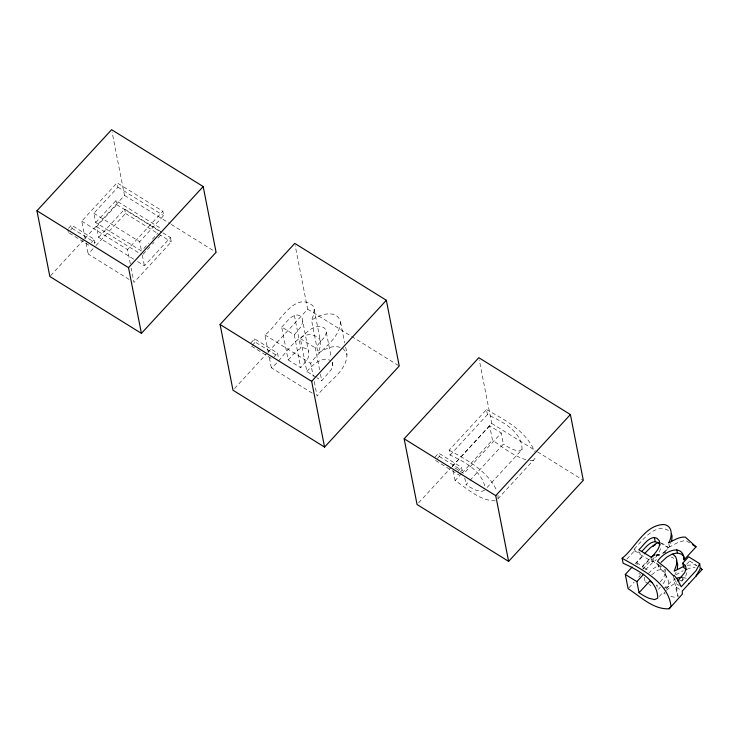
<?xml version="1.0" encoding="UTF-8"?>
<svg xmlns="http://www.w3.org/2000/svg" width="739" height="739" viewBox="0 0 739 739"><rect width="100%" height="100%" fill="white"/><g stroke="black" fill="none" stroke-linecap="round" stroke-linejoin="round"><path stroke-width="0.55" stroke-dasharray="3.69 2.77" d="M340.134 347.404C332.411 344.679 324.56 349.464 318.019 353.15L311.572 320.292C319.146 314.149 337.427 308.828 340.568 322.075C339.58 340.023 319.516 349.63 310.666 363.302L313.244 376.447M345.51 347.265C353.316 368.576 326.481 381.546 317.114 396.169L314.103 380.825M268.322 352.401L264.885 334.869C277.005 327.395 293.799 289.549 312.985 305.872L314.195 309.336L313.789 314.038L311.572 320.292M314.195 309.336L320.643 342.203L320.236 346.896L318.019 353.15M487.056 487.518L522.057 449.515C522.279 431.484 501.809 421.212 487.444 414.57L486.474 409.618L449.136 450.153L450.116 455.113C464.637 461.644 482.428 471.122 485.218 488.331M666.144 588.992L668.435 586.498C670.181 578.785 663.557 571.884 658.578 566.795L658.153 564.651M316.144 377.269L306.833 371.486L300.385 338.619C305.54 332.984 311.424 326.804 319.507 326.213L323.636 327.405L325.742 329.585L326.361 332.587L324.975 336.541L315.294 347.875L319.59 369.786M332.162 362.165L332.799 365.454L331.423 369.408L321.742 380.742L317.077 377.851M686.9 572.753L685.524 576.706L679.4 584.17M689.663 542.869L686.004 540.597L684.379 540.588L677.7 542.583L669.488 547.036L670.966 542.869M660.592 548.634L658.92 553.317L652.204 561.575L639.697 554.213L639.263 551.978M675.4 574.258L676.148 572.226M660.26 581.935L663.668 577.473L665.349 572.91L664.915 569.279L666.208 577.261L664.509 581.796L662.467 584.457M497.744 498.991L533.521 460.138L535.369 457.783L535.341 455.677M68.478 228.36L71.471 225.118L94.361 239.334L95.008 242.623L92.015 245.865M70.621 230.023L72.108 228.406L71.471 225.118M85.17 238.679L81.733 221.155L117.048 182.81L162.829 211.234L163.688 215.612L139.68 241.69L141.306 249.958M141.5 250.992L95.719 222.559L93.89 213.257L117.907 187.179L117.048 182.81M95.719 222.559L115.986 200.546L161.776 228.979M50.621 275.656L84.07 239.344M84.846 238.494L124.512 195.419L112.06 131.921M133.694 259.149L98.62 237.367L96.523 226.67L116.79 204.657L115.986 200.546M91.368 242.577L94.361 239.334M98.62 237.367L124.66 209.1L161.675 232.083M129.094 279.425L88.181 254.013L95.183 246.41M95.959 245.57L125.519 213.479L124.66 209.1M130.313 263.823L127.524 249.579L162.829 211.234M143.846 248.452L148.521 243.371M152.419 239.14L157.878 233.21M143.089 254.253L151.671 244.942M152.446 244.092L154.008 242.401M157.906 238.161L161.804 233.93M137.593 261.569L144.41 265.8L170.441 237.533L162.654 232.693M170.441 237.533L171.3 241.902L133.971 282.446L131.172 268.202M250.881 342.896L254.613 338.841L277.504 353.057L278.15 356.337L255.26 342.129L254.613 338.841M252.267 345.372L255.26 342.129M281.698 327.017C286.418 322.638 290.307 315.581 297.281 314.943L299.979 315.876L302.269 318.417L309.151 354.914L307.461 359.477L300.736 367.699L288.145 359.884L281.698 327.017L294.288 334.832L300.736 367.699M234.549 388.529L267.213 353.057M267.989 352.217L307.664 309.142L295.203 245.644M273.772 357.103L277.504 353.057M294.288 334.832L301.013 326.61L302.704 322.047L302.269 318.417M312.246 393.139L271.333 367.736C283.453 360.253 300.246 322.407 319.433 338.739L320.643 342.203M288.145 359.884C292.866 355.505 296.755 348.448 303.729 347.81L306.426 348.734L308.717 351.274M306.833 371.486C311.987 365.851 317.872 359.671 325.954 359.08L330.084 360.272M434.938 457.182L438.68 453.127L461.57 467.344L462.217 470.632L458.485 474.678L435.585 460.471L439.317 456.416L438.68 453.127M450.116 455.113L487.444 414.57M418.607 502.825L451.28 467.344M452.056 466.503L491.721 423.429L479.269 359.93M489.652 425.803L452.314 466.346L463.889 473.523L501.218 432.989L489.652 425.803L492.442 440.038C503.13 447.668 513.827 456.203 526.602 459.926M457.838 471.399L461.57 467.344M495.269 500.82C479.842 500.903 467.417 488.608 455.113 480.581L461.33 473.828M462.106 472.978L492.442 440.038M484.719 490.059L481.671 491.518L476.156 490.262A32.424 12.129 42.6 0 1 466.06 484.627L469.173 481.255M469.949 480.405L503.398 444.084L501.218 432.989M626.875 559.109L634.404 550.934L634.099 549.354C642.2 540.468 656.805 520.736 670.208 531.812M639.697 554.213L640.186 553.132L634.099 549.354M635.161 563.737L642.736 555.506M637.147 564.901L636.732 562.758L643.604 555.294M643.244 568.688L642.819 566.545L650.459 558.702M642.644 569.316C649.267 562.518 655.752 553.585 665.904 552.486M628.861 587.847L634.164 582.092M638.708 577.15L640.223 575.505M645.526 569.751L653.193 562.01L656.5 559.589M663.022 553.225L668.453 547.331L661.701 543.137M664.694 552.144L668.564 547.932L668.453 547.331M658.578 566.795L659.16 566.157L652.87 561.012L658.874 564.735M648.417 583.93L645.073 581.621L646.449 580.133M657.22 587.172L656.851 585.297L657.516 585.066M658.431 589.26L660.417 587.108M663.604 588.854L671.52 581.233L675.243 579.127M686.753 564.254L689.699 561.058L689.598 559.756M659.253 596.475L663.077 592.318M665.146 591.902L663.788 593.38L665.987 594.35M679.344 585.611L675.612 583.302L677.1 581.685M678.263 596.826L676.416 587.403L678.651 584.983M649.526 558.896L642.126 566.573L647.595 569.972L648.029 572.198M648.472 573.399L653.378 568.605L657.017 566.25L659.927 565.806L661.728 566.425M651.659 574.757L657.775 570.102L660.703 569.778L663.437 570.887L665.756 573.556M666.504 590.424L672.268 585.048L676.859 582.11M522.057 449.515L519.009 450.975L513.485 449.718A32.424 12.129 42.6 0 1 503.398 444.084M668.435 586.498L665.386 587.967M675.936 574.766L683.206 570.656M686.919 569.353L689.792 568.189L695.085 567.497M678.771 581.214L682.716 579.976L684.656 580.207M687.196 565.27L694.54 564.735L696.332 565.4M655.77 554.795L657.71 554.499L660.407 555.432M655.89 555.405L657.83 555.109L660.527 556.033M529.854 460.674L533.521 460.138M670.818 596.41L676.231 597.666M683.187 577.381L686.282 578.277M634.404 550.934L640.279 553.585M656.287 585.029L656.851 585.297M671.28 557.077L673.802 558.296M486.474 409.618C504.922 419.798 526.223 430.985 534.62 451.529M449.136 450.153C467.39 460.157 488.017 471.186 496.941 491.047M117.907 187.179L163.688 215.612M124.512 195.419L170.303 223.852M171.272 224.453L216.084 252.276M307.664 309.142L399.236 365.999M491.721 423.429L536.532 451.252M537.512 451.862L583.302 480.285M116.79 204.657L161.61 232.48M659.89 542.546L668.564 547.932M689.699 561.058L696.895 565.52M125.519 213.479L157.666 233.432M158.636 234.041L171.3 241.902M300.385 338.619L315.294 347.875M93.89 213.257L139.68 241.69M96.523 226.67L141.334 254.493M636.732 562.758L642.819 566.545M676.416 587.403L681.303 590.443M81.733 221.155L127.524 249.579M264.885 334.869L310.666 363.302M638.829 573.464L640.565 574.545M72.108 228.406L95.008 242.623M439.317 456.416L462.217 470.632M69.327 233.053L90.315 246.087M251.528 346.175L273.467 359.801M649.258 584.512L650.93 585.658M342.822 348.402L346.323 352.327L347.016 354.932M332.19 362.452L332.799 365.454M682.152 577.076L682.716 579.976M668.878 543.941L669.488 547.036M674.624 578.24L675.612 583.302M673.441 575.838L677.478 596.373M657.71 554.499L657.83 555.109M659.927 565.806L660.703 569.778M651.576 558.388L652.204 561.575M644.232 577.325L645.073 581.621M464.757 477.967L466.06 484.627M453.173 470.725L455.113 480.581M340.568 322.075L344.651 342.887M326.361 332.587L331.303 357.787M320.449 374.165L321.742 380.742M294.371 315.387L300.819 348.254M269.393 357.879L271.333 367.736M142.313 255.094L144.41 265.8M86.029 243.057L88.181 254.013M67.729 229.173L68.376 232.462M497.984 495.167L498.031 498.326"/><path stroke-width="1.11" d="M671.696 540.782L672.074 535.914L671.4 533.946M677.266 569.169L677.691 564.55L676.471 561.003M686.291 569.751L683.797 567.46L682.67 563.257L688.628 556.781L699.685 563.645L696.166 570.526L681.21 586.775L677.34 579.33L674.023 575.21L673.441 575.838L666.125 568.245L657.525 561.437C662.837 552.439 682.513 542.066 684.259 559.257L684.102 559.829L696.064 546.842L685.312 537.096C679.28 536.625 673.829 540.264 668.675 542.916C672.213 536.911 673.137 526.029 664.13 524.524C644.584 524.644 635.605 547.895 622.136 558.241L623.106 563.201C637.471 569.843 657.932 580.106 657.719 598.137L654.662 599.606L649.147 598.35A32.424 12.129 42.6 0 1 639.059 592.715L636.879 581.611L625.314 574.434L632.131 567.025M684.102 559.829L683.658 556.338L681.552 554.158L677.414 552.966L672.379 553.964L666.781 557.123L661.008 562.416M689.007 583.45L689.016 583.524M695.805 576.365L700.258 568.707L699.685 563.645M625.314 574.434L628.104 588.669C640.639 596.724 653.378 609.721 669.183 608.77L671.021 606.405C668.333 581.944 641.138 569.363 622.136 558.241M36.95 210.772L111.617 129.695L203.197 186.551L216.084 252.276L141.417 333.363L49.846 276.506L36.95 210.772L128.521 267.638L141.417 333.363M128.521 267.638L203.197 186.551M220.093 324.495L294.769 243.408L386.34 300.274L399.236 365.999L324.569 447.086L232.988 390.22L220.093 324.495L311.673 381.352L324.569 447.086M311.673 381.352L386.34 300.274M404.159 438.781L478.826 357.704L570.406 414.561L583.302 480.285L508.626 561.372L417.055 504.506L404.159 438.781L495.73 495.638L508.626 561.372M495.73 495.638L570.406 414.561M641.609 551.59C645.59 547.756 649.202 542.066 655.197 541.696L657.876 542.528L660.139 544.92M636.879 581.611L643.771 574.129M639.059 592.715L649.775 581.076L652.158 582.646M677.848 580.872L684.711 572.596L686.097 568.642L685.478 565.64L682.67 563.257M701.126 568.143L702.05 569.584L682.282 591.043L682.328 594.138L669.183 608.77M644.251 553.862L650.385 547.738L655.336 543.969L658.745 542.38M652.98 546.454L655.447 544.569M651.161 557.298L654.8 554.943M684.332 566.129L674.217 571.155L676.434 564.901L676.841 560.199L675.631 556.744L672.998 554.204M677.109 578.074L682.152 577.076M654.366 537.475C647.373 538.103 643.604 545.502 638.819 549.742L651.364 557.326C655.29 552.8 661.266 547.433 659.327 540.791L657.054 538.325L654.366 537.475L655.197 541.696M692.406 544.569L696.064 546.842M701.237 568.725L702.05 569.584M676.795 549.77L677.414 552.966"/></g></svg>
